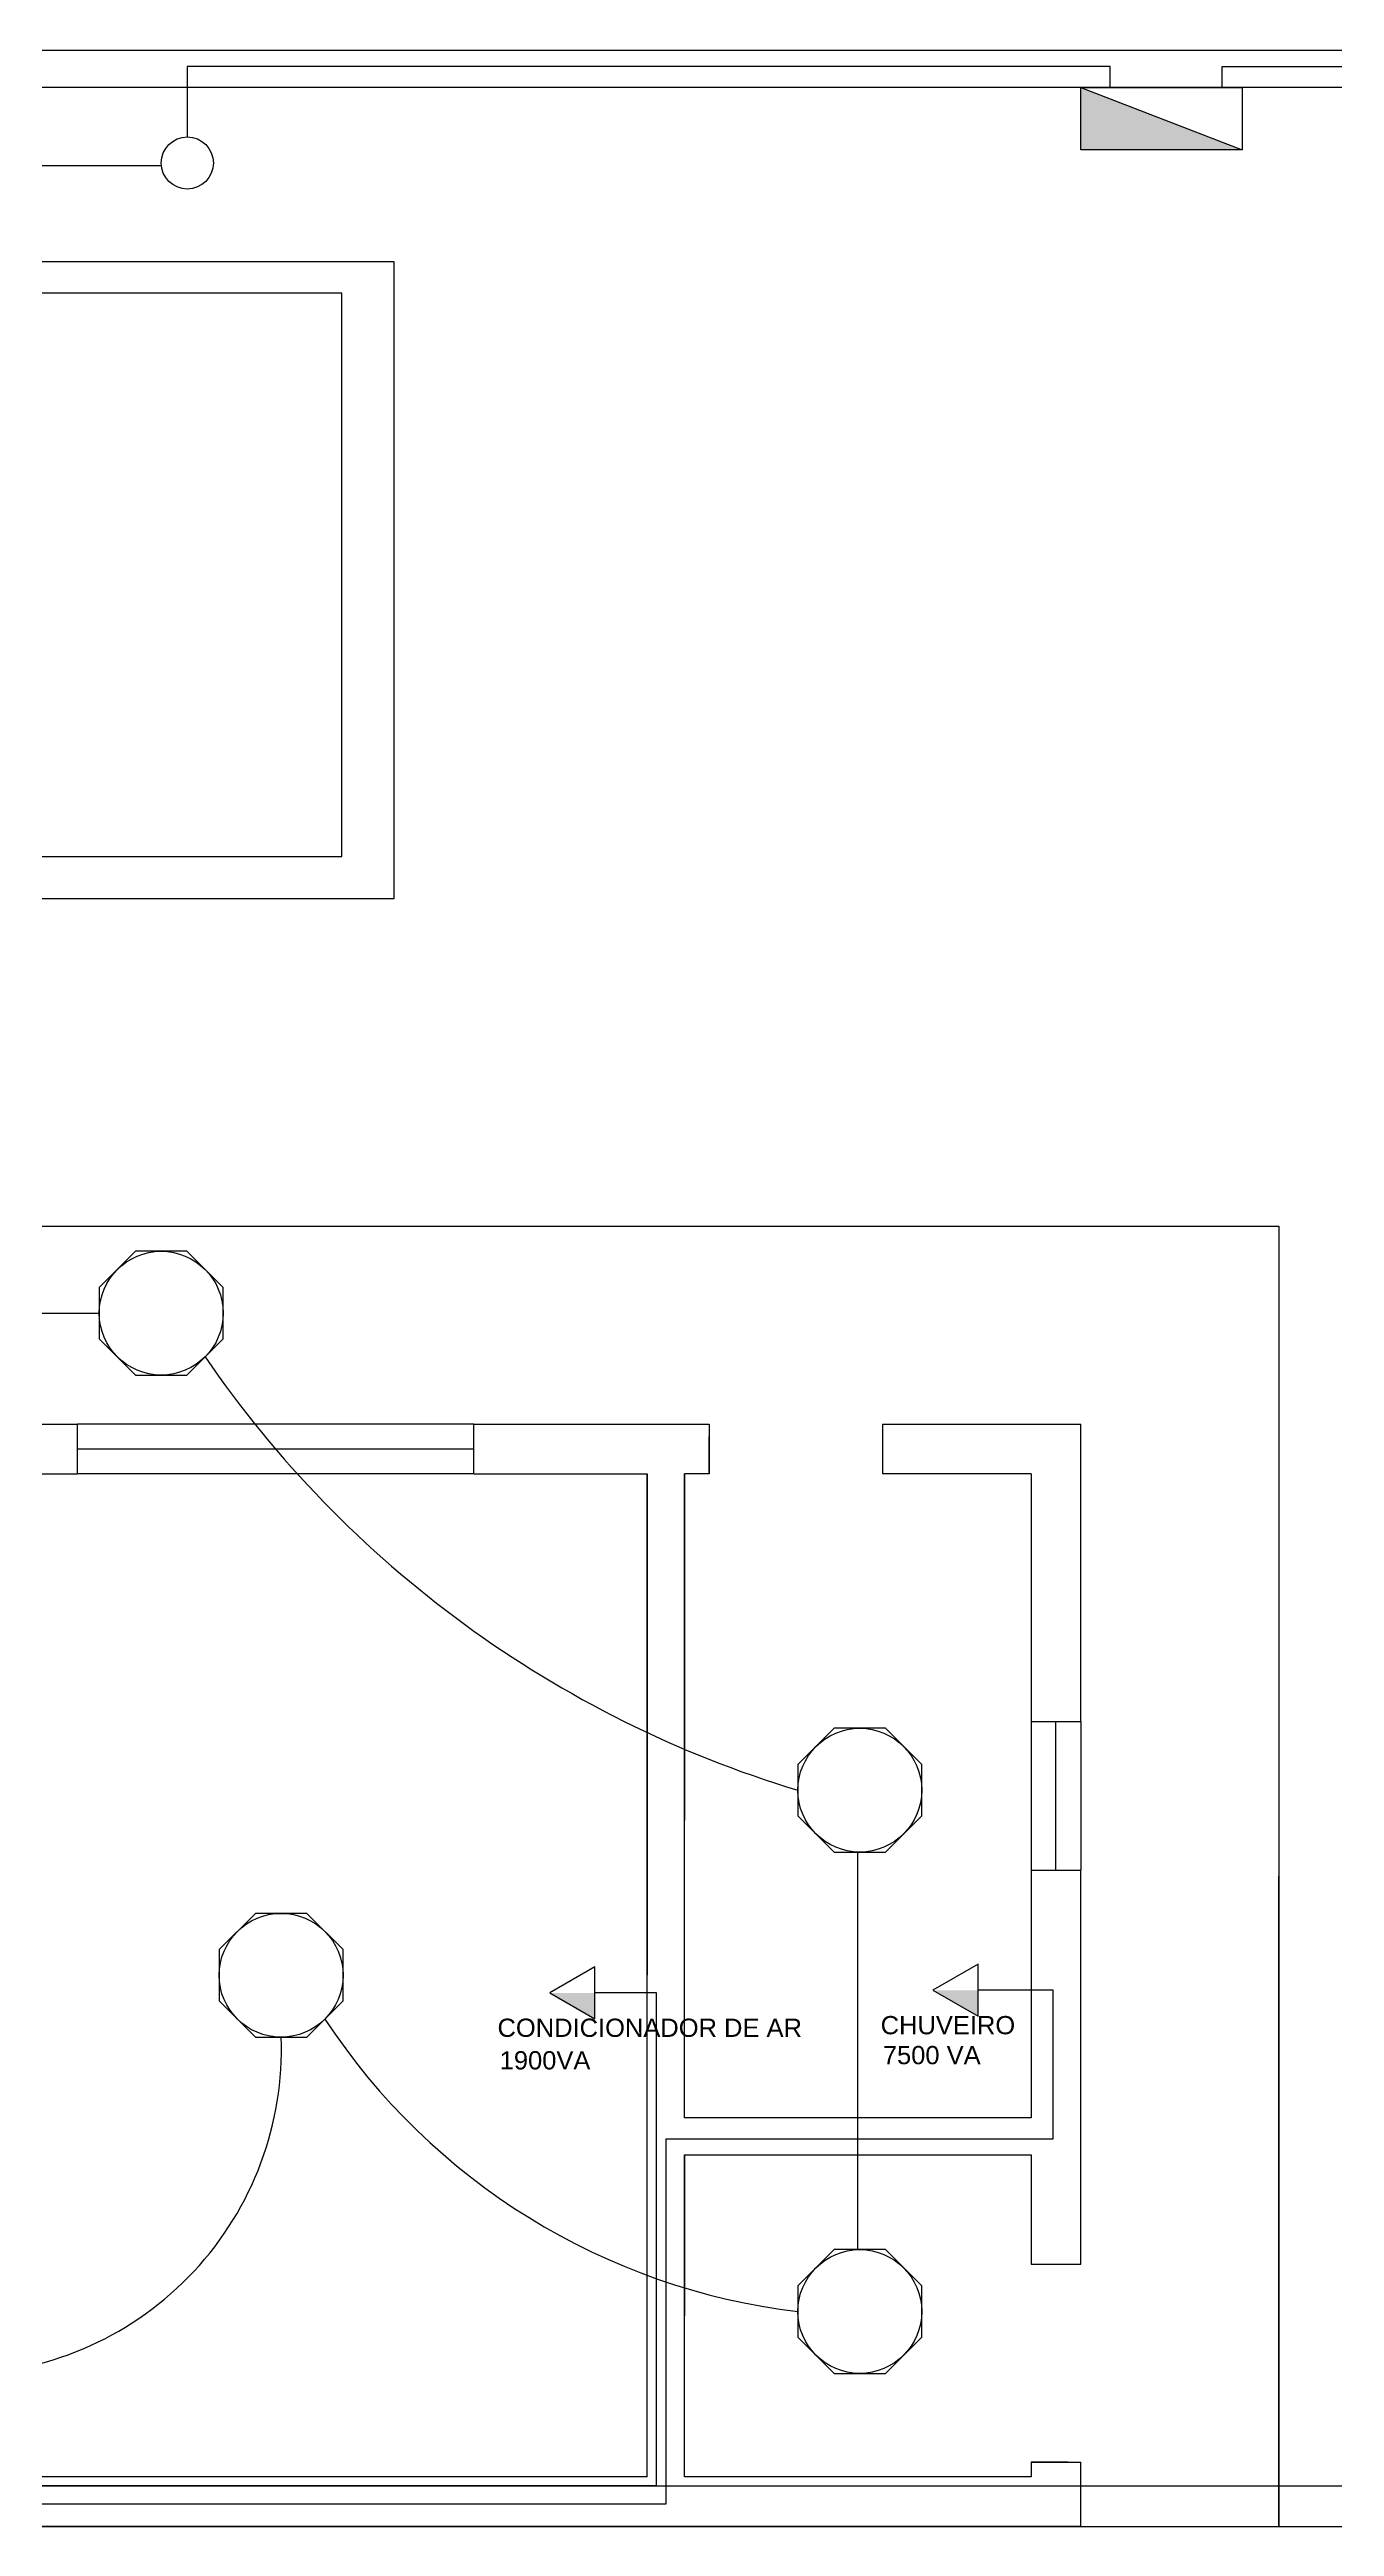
# Model space of a CAD drawing. Header units: millimetres. Extents: x 710 to 42519, y 131 to 10830.
# Drawn here: x 27731 to 32660, y 1328 to 10830 of the extents above; entities that cross this region are included whole.
import ezdxf

# ---------------------------------------------------------------- set-up
doc = ezdxf.new("R2010")
doc.units = ezdxf.units.MM
doc.layers.add('LAMPADAS', color=7, linetype='Continuous')
doc.styles.add('ESTILO1', font='arial.ttf')
doc.styles.get("Standard").update_dxf_attribs({"font": 'arial.ttf'})
doc.dimstyles.new('ARQUITETURA1', dxfattribs={"dimscale": 0.01, "dimtxt": 17.037, "dimasz": 5.281, "dimexe": 5.3655, "dimexo": 6.7675, "dimgap": 2.5, "dimtad": 0, "dimrnd": 0.001, "dimzin": 0, "dimdsep": 46, "dimtxsty": 'ESTILO1', "dimblk1": 'OPEN30', "dimblk2": 'OPEN30', "dimsah": 1, "dimcen": 1.5975, "dimdle": 0.02, "dimclrt": 3, "dimadec": 0, "dimazin": 0, "dimtfac": 1, "dimtofl": 0, "dimtmove": 2, "dimatfit": 3, "dimldrblk": 'OPEN30', "dimfxl": 1, "dimtolj": 1, "dimarcsym": 0})

# ---------------------------------------------------------------- blocks, each defined once
blk = doc.blocks.new('_OPEN30')
at = {"color": 0, "linetype": 'ByBlock'}
for p, q in [((-1, 0), (0, 0)), ((0, 0), (-1, 0)), ((0, 0), (-1, 0))]:
    blk.add_line(p, q, dxfattribs=at)
blk = doc.blocks.new('*D192')
at = {"color": 0, "lineweight": -2}
for p, q in [((15201.1, 1328.2), (15201.1, 1328)), ((15201.1, 1328), (23443.3, 1328)), ((31686.6, 1328), (23444.5, 1328)), ((31686.7, 1328.2), (31686.7, 1328))]:
    blk.add_line(p, q, dxfattribs=at)
at = {"layer": 'Defpoints', "color": 0}
for p in [(15201.1, 1328.3), (31686.7, 1328.3), (31686.7, 1328)]:
    blk.add_point(p, dxfattribs=at)
at = {"color": 0, "lineweight": -2, "xscale": 0.0528100000000002, "yscale": 0.0528100000000002, "zscale": 0.0528100000000002, "rotation": 180}
blk.add_blockref('_OPEN30', (15201.1, 1328), dxfattribs=at)
at = {"color": 0, "lineweight": -2, "xscale": 0.0528100000000002, "yscale": 0.0528100000000002, "zscale": 0.0528100000000002}
blk.add_blockref('_OPEN30', (31686.7, 1328), dxfattribs=at)
at = {"color": 3, "insert": (23443.9, 1328), "char_height": 0.17, "attachment_point": 5, "style": 'ESTILO1'}
blk.add_mtext('\\A1;16485.62', dxfattribs=at)
blk = doc.blocks.new('*D199')
at = {"color": 0, "lineweight": -2}
for p, q in [((30023.8, 5366.6), (30023.5, 5366.6)), ((30023.6, 5366.5), (30023.6, 3443)), ((30023.6, 1518.4), (30023.6, 3441.9)), ((30023.8, 1518.3), (30023.5, 1518.3))]:
    blk.add_line(p, q, dxfattribs=at)
at = {"layer": 'Defpoints', "color": 0}
for p in [(30023.9, 5366.6), (30023.6, 1518.3), (30023.9, 1518.3)]:
    blk.add_point(p, dxfattribs=at)
at = {"color": 0, "lineweight": -2, "xscale": 0.0528100000000002, "yscale": 0.0528100000000002, "zscale": 0.0528100000000002}
for p, rotation in [((30023.6, 5366.6), 90), ((30023.6, 1518.3), 270)]:
    blk.add_blockref('_OPEN30', p, dxfattribs=dict(at, rotation=rotation))
at = {"color": 3, "insert": (30023.6, 3442.4), "char_height": 0.17, "attachment_point": 5, "rotation": 90, "style": 'ESTILO1'}
blk.add_mtext('\\A1;3848.23', dxfattribs=at)
blk = doc.blocks.new('*D200')
at = {"color": 0, "lineweight": -2}
for p, q in [((30166.5, 2753.6), (30166.6, 2753.6)), ((30166.5, 2753.5), (30166.5, 2136.5)), ((30166.5, 1518.4), (30166.5, 2135.4)), ((30166.5, 1518.3), (30166.6, 1518.3))]:
    blk.add_line(p, q, dxfattribs=at)
at = {"layer": 'Defpoints', "color": 0}
for p in [(30166.4, 2753.6), (30166.5, 2753.6), (30166.4, 1518.3)]:
    blk.add_point(p, dxfattribs=at)
at = {"color": 0, "lineweight": -2, "xscale": 0.0528100000000002, "yscale": 0.0528100000000002, "zscale": 0.0528100000000002}
for p, rotation in [((30166.5, 2753.6), 90), ((30166.5, 1518.3), 270)]:
    blk.add_blockref('_OPEN30', p, dxfattribs=dict(at, rotation=rotation))
at = {"color": 3, "insert": (30166.5, 2135.9), "char_height": 0.17, "attachment_point": 5, "rotation": 90, "style": 'ESTILO1'}
blk.add_mtext('\\A1;1235.23', dxfattribs=at)
blk = doc.blocks.new('*D201')
at = {"color": 0, "lineweight": -2}
for p, q in [((30166.5, 5366.6), (30166.6, 5366.6)), ((30166.5, 5366.5), (30166.5, 4036.8)), ((30166.5, 2896.1), (30166.5, 4035.8)), ((30166.5, 2896.1), (30166.6, 2896.1))]:
    blk.add_line(p, q, dxfattribs=at)
at = {"layer": 'Defpoints', "color": 0}
for p in [(30166.4, 5366.6), (30166.5, 5366.6), (30166.4, 2896.1)]:
    blk.add_point(p, dxfattribs=at)
at = {"color": 0, "lineweight": -2, "xscale": 0.0528100000000002, "yscale": 0.0528100000000002, "zscale": 0.0528100000000002}
for p, rotation in [((30166.5, 5366.6), 90), ((30166.5, 2896.1), 270)]:
    blk.add_blockref('_OPEN30', p, dxfattribs=dict(at, rotation=rotation))
at = {"color": 3, "insert": (30166.5, 4036.3), "char_height": 0.17, "attachment_point": 5, "rotation": 90, "style": 'ESTILO1'}
blk.add_mtext('\\A1;2470.47', dxfattribs=at)
blk = doc.blocks.new('*D215')
at = {"color": 0, "lineweight": -2}
for p, q in [((32446.9, 6316.7), (32447.2, 6316.7)), ((32447.2, 6316.7), (32447.2, 3823)), ((32447.2, 1328.3), (32447.2, 3822)), ((32446.9, 1328.3), (32447.2, 1328.3))]:
    blk.add_line(p, q, dxfattribs=at)
at = {"layer": 'Defpoints', "color": 0}
for p in [(32446.8, 6316.7), (32447.2, 6316.7), (32446.8, 1328.3)]:
    blk.add_point(p, dxfattribs=at)
at = {"color": 0, "lineweight": -2, "xscale": 0.0528100000000002, "yscale": 0.0528100000000002, "zscale": 0.0528100000000002}
for p, rotation in [((32447.2, 6316.7), 90), ((32447.2, 1328.3), 270)]:
    blk.add_blockref('_OPEN30', p, dxfattribs=dict(at, rotation=rotation))
at = {"color": 3, "insert": (32447.2, 3822.5), "char_height": 0.17, "attachment_point": 5, "rotation": 90, "style": 'ESTILO1'}
blk.add_mtext('\\A1;4988.44', dxfattribs=at)
blk = doc.blocks.new('*D245')
at = {"color": 0, "lineweight": -2}
for p, q in [((710.8, 10830.1), (710.5, 10830.1)), ((710.6, 10830), (710.6, 6156.6)), ((710.6, 1482.2), (710.6, 6155.6)), ((42337.5, 1482.2), (710.5, 1482.2))]:
    blk.add_line(p, q, dxfattribs=at)
at = {"layer": 'Defpoints', "color": 0}
for p in [(710.8, 10830.1), (710.6, 1482.2), (42337.6, 1482.2)]:
    blk.add_point(p, dxfattribs=at)
at = {"color": 0, "lineweight": -2, "xscale": 0.0528100000000002, "yscale": 0.0528100000000002, "zscale": 0.0528100000000002}
for p, rotation in [((710.6, 10830.1), 90), ((710.6, 1482.2), 270)]:
    blk.add_blockref('_OPEN30', p, dxfattribs=dict(at, rotation=rotation))
at = {"color": 3, "insert": (710.6, 6156.1), "char_height": 0.17, "attachment_point": 5, "rotation": 90, "style": 'ESTILO1'}
blk.add_mtext('\\A1;9347.91', dxfattribs=at)
blk = doc.blocks.new('*D274')
at = {"color": 0, "lineweight": -2}
for p, q in [((13300.8, 2524.6), (13300.9, 2524.6)), ((13300.8, 2524.6), (13300.8, 2003.9)), ((13300.8, 1482.2), (13300.8, 2002.9)), ((42350.7, 1482.2), (13300.8, 1482.2))]:
    blk.add_line(p, q, dxfattribs=at)
at = {"layer": 'Defpoints', "color": 0}
for p in [(13300.7, 2524.6), (13300.8, 1482.2), (42350.8, 1482.2)]:
    blk.add_point(p, dxfattribs=at)
at = {"color": 0, "lineweight": -2, "xscale": 0.0528100000000002, "yscale": 0.0528100000000002, "zscale": 0.0528100000000002}
for p, rotation in [((13300.8, 2524.6), 90), ((13300.8, 1482.2), 270)]:
    blk.add_blockref('_OPEN30', p, dxfattribs=dict(at, rotation=rotation))
at = {"color": 3, "insert": (13300.8, 2003.4), "char_height": 0.17, "attachment_point": 5, "rotation": 90, "style": 'ESTILO1'}
blk.add_mtext('\\A1;1042.46', dxfattribs=at)

msp = doc.modelspace()

# ---------------------------------------------------------------- hatches: boundary and pattern name
for points in [[(32247.345, 10444.914), (32306.677, 10444.914), (31686.677, 10684.914), (31686.677, 10444.914)], [(29822.758, 3274.914), (29822.758, 3374.914), (29649.553, 3374.914)], [(31292.758, 3284.914), (31292.758, 3384.914), (31119.553, 3384.914)]]:
    msp.add_hatch(color=256).paths.add_polyline_path(points)

# ---------------------------------------------------------------- linework, layer by layer
for p, q in [((22754.99, 10828.002), (42518.724, 10828.002)), ((31800, 10764.914), (28259.098, 10764.914)), ((28259.098, 10764.914), (28259.098, 10494.914)), ((31800, 10684.914), (31800, 10764.914)), ((32230, 10685.475), (32230, 10764.914)), ((32230, 10764.914), (34452.341, 10764.914)), ((22754.99, 10685.475), (42349.331, 10685.475)), ((31686.677, 10684.914), (32306.677, 10444.914)), ((26919.098, 10384.914), (28159.599, 10384.914)), ((24051.553, 10016.73), (29051.553, 10016.73)), ((29051.553, 10016.73), (29051.553, 7571.787)), ((28851.544, 9894.914), (24231.553, 9894.914)), ((28851.544, 7734.914), (28851.544, 9894.914)), ((24231.553, 7734.914), (28851.544, 7734.914)), ((29051.553, 7571.787), (24051.553, 7571.787)), ((26956.643, 5982.459), (27921.553, 5982.459)), ((26033.109, 5556.587), (27838.45, 5556.587)), ((27838.45, 5366.551), (27838.45, 5556.587)), ((29358.738, 5556.587), (27838.45, 5556.587)), ((29358.738, 5556.587), (30261.408, 5556.587)), ((29358.738, 5366.551), (29358.738, 5556.587)), ((29601.553, 5556.587), (29601.553, 5556.587)), ((30261.408, 5556.587), (30261.408, 5366.551)), ((30926.534, 5556.587), (31686.677, 5556.587)), ((30926.534, 5556.587), (30926.534, 5366.551)), ((27838.45, 5461.569), (29358.738, 5461.569)), ((30261.408, 5366.413), (30261.408, 5508.94)), ((30926.534, 5508.94), (30926.534, 5366.413)), ((27173.325, 5366.551), (27838.45, 5366.551)), ((29358.738, 5366.551), (27838.45, 5366.551)), ((29358.738, 5366.551), (30023.863, 5366.551)), ((30023.863, 1518.324), (30023.863, 5366.551)), ((30166.39, 2896.084), (30166.39, 5366.551)), ((30261.408, 5366.551), (30166.39, 5366.551)), ((31496.641, 5366.551), (30926.534, 5366.551)), ((31496.641, 5366.551), (31496.641, 4416.371)), ((31496.641, 4416.371), (31686.677, 4416.371)), ((31496.641, 4416.371), (31496.641, 3846.263)), ((31591.659, 3846.263), (31591.659, 4416.371)), ((31686.677, 4416.371), (31686.677, 3846.263)), ((30831.516, 2390.004), (30831.516, 3914.914)), ((31496.641, 3846.263), (31496.641, 2896.084)), ((31496.641, 3846.263), (31686.677, 3846.263)), ((29872.758, 3374.914), (29822.758, 3374.914)), ((30022.319, 3374.914), (29872.319, 3374.914)), ((30059.442, 3374.914), (30022.319, 3374.914)), ((30059.442, 1484.784), (30059.442, 3374.914)), ((31342.758, 3384.914), (31292.758, 3384.914)), ((31492.319, 3384.914), (31342.319, 3384.914)), ((31581.534, 3384.914), (31492.319, 3384.914)), ((31581.534, 2814.754), (31581.534, 3384.914)), ((31496.641, 2896.084), (30166.39, 2896.084)), ((30096.536, 1414.776), (30096.536, 2814.754)), ((30096.536, 2814.754), (31581.534, 2814.754)), ((30166.39, 1518.324), (30166.39, 2753.557)), ((30166.39, 2753.557), (31496.641, 2753.557)), ((31496.641, 2753.557), (31496.641, 2334.078)), ((31496.641, 2334.078), (31686.677, 2334.078)), ((31496.642, 2334.078), (31639.168, 2334.078)), ((31496.641, 1573.935), (31496.641, 1518.324)), ((31496.641, 1573.935), (31686.677, 1573.935)), ((31639.168, 1573.935), (31496.641, 1573.935)), ((23501.553, 1484.784), (30059.442, 1484.784)), ((31496.641, 1518.324), (30166.39, 1518.324)), ((23641.553, 1414.776), (30096.536, 1414.776)), ((31686.677, 1328.288), (42518.724, 1328.288))]:
    msp.add_line(p, q)
for points in [[(22754.99, 10830.083), (22754.99, 6316.73), (32446.821, 6316.73), (32446.821, 1328.288)], [(31686.677, 4416.371), (31686.677, 5556.587)], [(31686.677, 2334.078), (31686.677, 3846.263)], [(21852.319, 1518.324), (15201.062, 1518.324), (15201.062, 1328.288), (31686.677, 1328.288), (31686.677, 1573.935)], [(30023.863, 1518.324), (26223.145, 1518.324)]]:
    msp.add_lwpolyline(points)
for points in [[(31686.677, 10684.914), (32306.677, 10684.914), (32306.677, 10444.914), (31686.677, 10444.914)], [(29822.758, 3274.914), (29822.758, 3474.914), (29649.553, 3374.914)], [(31292.758, 3284.914), (31292.758, 3484.914), (31119.553, 3384.914)]]:
    msp.add_lwpolyline(points, close=True)
msp.add_circle((28259.098, 10394.914), 100)
for centre, radius, start, end in [((31824.882, 8213.913), 4241.691, 214.4492588, 253.2374455), ((30898.79, 4661.292), 2526.38, 213.2935633, 263.243311), ((27373.102, 3157.674), 1246.891, 271.7357046, 2.1712294)]:
    msp.add_arc(centre, radius, start, end)
at = {"layer": 'LAMPADAS'}
for points in [[(28396.643, 6080.853), (28257.492, 6220.004), (28060.704, 6220.004), (27921.553, 6080.853), (27921.553, 5884.065), (28060.704, 5744.914), (28257.492, 5744.914), (28396.643, 5884.065)], [(31076.643, 4250.853), (30937.492, 4390.004), (30740.704, 4390.004), (30601.553, 4250.853), (30601.553, 4054.065), (30740.704, 3914.914), (30937.492, 3914.914), (31076.643, 4054.065)], [(28856.643, 3540.853), (28717.492, 3680.004), (28520.704, 3680.004), (28381.553, 3540.853), (28381.553, 3344.065), (28520.704, 3204.914), (28717.492, 3204.914), (28856.643, 3344.065)], [(31076.643, 2250.853), (30937.492, 2390.004), (30740.704, 2390.004), (30601.553, 2250.853), (30601.553, 2054.065), (30740.704, 1914.914), (30937.492, 1914.914), (31076.643, 2054.065)]]:
    msp.add_lwpolyline(points, close=True, dxfattribs=at)
for centre in [(28159.098, 5982.459), (30839.098, 4152.459), (28619.098, 3442.459), (30839.098, 2152.459)]:
    msp.add_circle(centre, 237.545, dxfattribs=at)

# ---------------------------------------------------------------- texts
for s, p in [('CONDICIONADOR DE AR', (29449.243, 3206.104)), ('CHUVEIRO', (30919.243, 3216.104)), ('1900VA', (29457.69, 3081.19)), ('7500 VA', (30927.69, 3101.19))]:
    msp.add_text(s, height=70).set_placement(p)

# ---------------------------------------------------------------- dimensions: what is measured, and where the dimension line sits
for base, p1, p2, picture, middle in [((710.566, 1482.175), (710.825, 10830.083), (42337.553, 1482.175), '*D245', (710.566, 6156.129)), ((32447.194, 6316.73), (32446.821, 1328.288), (32446.821, 6316.73), '*D215', (32447.194, 3822.509)), ((30023.569, 1518.324), (30023.863, 5366.551), (30023.863, 1518.324), '*D199', (30023.569, 3442.437)), ((30166.531, 2753.557), (30166.39, 1518.324), (30166.39, 2753.557), '*D200', (30166.531, 2135.94)), ((13300.834, 1482.175), (13300.704, 2524.631), (42350.803, 1482.175), '*D274', (13300.834, 2003.403))]:
    dim = msp.add_linear_dim(base=base, p1=p1, p2=p2, angle=90, dimstyle='ARQUITETURA1')
    dim.commit()
    dim.dimension.update_dxf_attribs({"geometry": picture, "text_midpoint": middle})
dim = msp.add_linear_dim(base=(30166.531, 5366.551), p1=(30166.39, 2896.084), p2=(30166.39, 5366.551), angle=90, dimstyle='ARQUITETURA1')
dim.commit()
dim.dimension.update_dxf_attribs({"geometry": '*D201', "text_midpoint": (30166.531, 4036.299), "dimtype": 160})
dim = msp.add_linear_dim(base=(31686.6774, 1328.0228), p1=(15201.0623, 1328.2877), p2=(31686.6774, 1328.2877), dimstyle='ARQUITETURA1')
dim.commit()
dim.dimension.update_dxf_attribs({"geometry": '*D192', "text_midpoint": (23443.8698, 1328.0228)})

doc.saveas('drawing.dxf')
